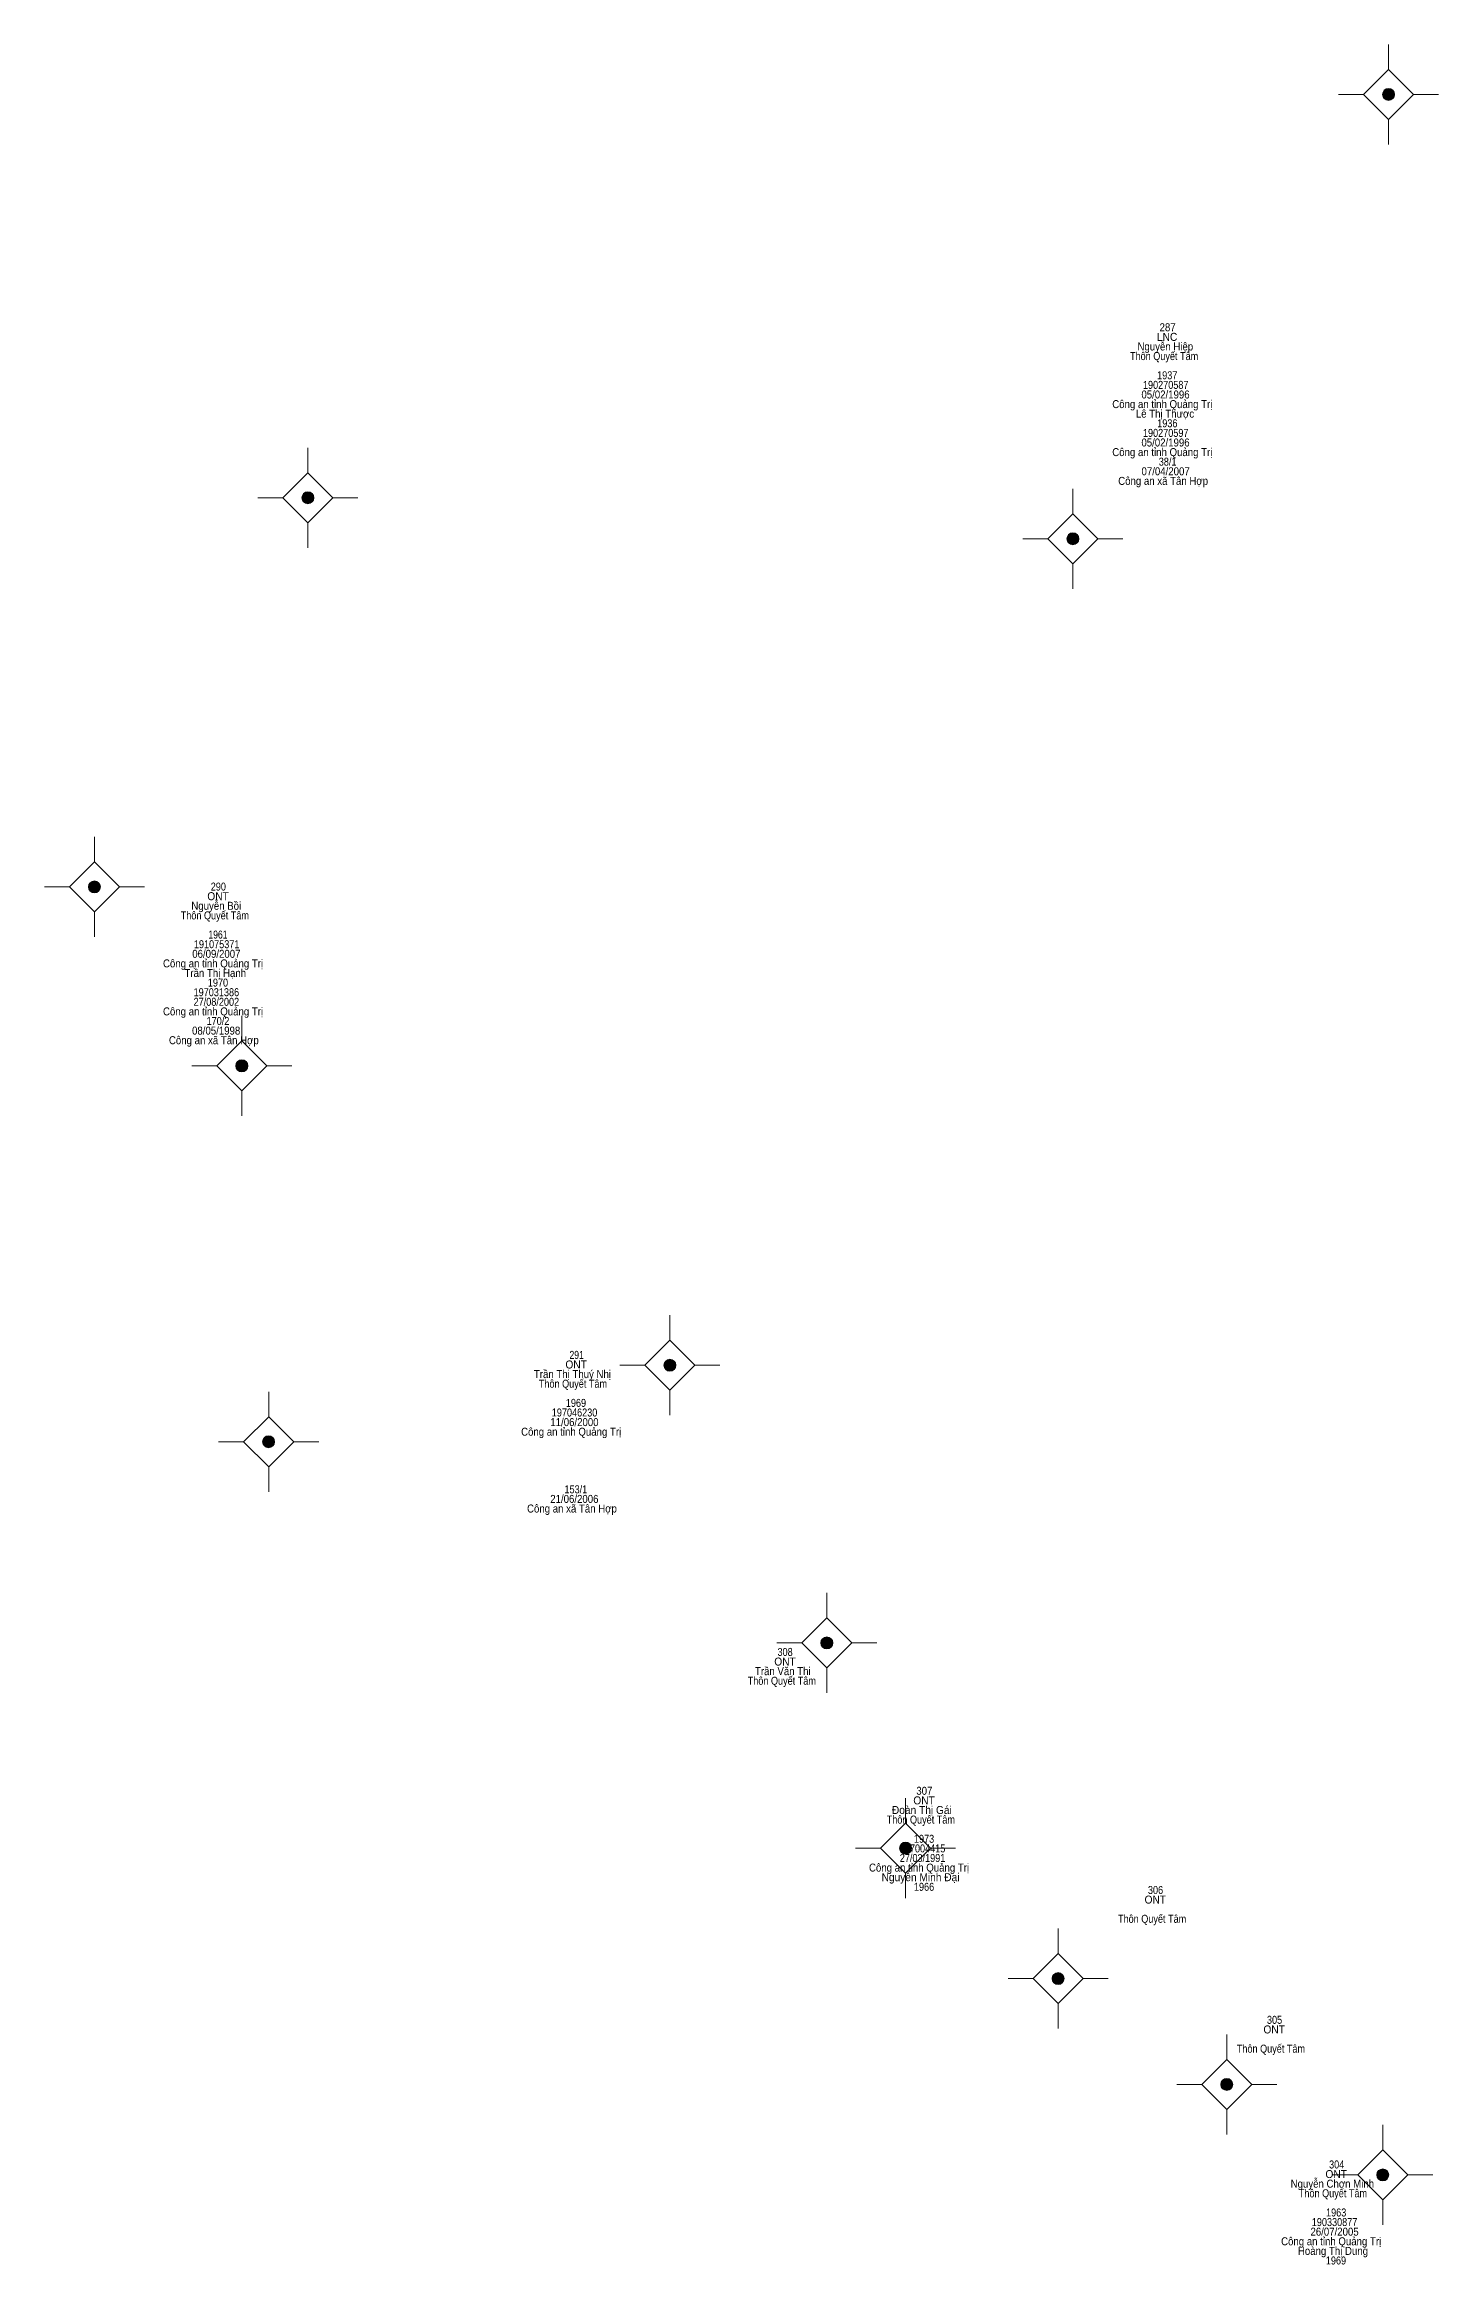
# Model space of a CAD drawing. Header units: metres. Extents: x 548452 to 551009, y 1840956 to 1844548.
# Drawn here: x 550939.7 to 551009.4, y 1840955.7 to 1841066.7 of the extents above; entities that cross this region are included whole.
import ezdxf
from ezdxf.enums import TextEntityAlignment as Align

# ---------------------------------------------------------------- set-up
doc = ezdxf.new("R2010")
doc.units = ezdxf.units.M
doc.header["$LTSCALE"] = 0.16
doc.layers.add('11', color=7, linetype='Continuous', lineweight=13)
doc.layers.add('15', color=7, linetype='Continuous')

msp = doc.modelspace()

# ---------------------------------------------------------------- hatches: boundary and pattern name
at = {"layer": '11'}
for points in [[(551007.1695, 1841064.22, 1), (551006.5695, 1841064.22, 1)], [(550953.1495, 1841044.06, 1), (550952.5495, 1841044.06, 1)], [(550991.3895, 1841042.01, 1), (550990.7895, 1841042.01, 1)], [(550942.4795, 1841024.6, 1), (550941.8795, 1841024.6, 1)], [(550949.8495, 1841015.66, 1), (550949.2495, 1841015.66, 1)], [(550971.2495, 1841000.69, 1), (550970.6495, 1841000.69, 1)], [(550951.1895, 1840996.87, 1), (550950.5895, 1840996.87, 1)], [(550979.0895, 1840986.81, 1), (550978.4895, 1840986.81, 1)], [(550983.0295, 1840976.55, 1), (550982.4295, 1840976.55, 1)], [(550990.6495, 1840970.03, 1), (550990.0495, 1840970.03, 1)], [(550999.0795, 1840964.74, 1), (550998.4795, 1840964.74, 1)], [(551006.8795, 1840960.22, 1), (551006.2795, 1840960.22, 1)]]:
    msp.add_hatch(color=256, dxfattribs=at).paths.add_polyline_path(points)

# ---------------------------------------------------------------- linework, layer by layer
for p, q in [((551006.87, 1841066.72), (551006.87, 1841065.47)), ((551005.62, 1841064.22), (551004.37, 1841064.22)), ((551009.37, 1841064.22), (551008.12, 1841064.22)), ((551006.87, 1841062.97), (551006.87, 1841061.72)), ((550952.85, 1841046.56), (550952.85, 1841045.31)), ((550951.6, 1841044.06), (550950.35, 1841044.06)), ((550955.35, 1841044.06), (550954.1, 1841044.06)), ((550991.09, 1841044.51), (550991.09, 1841043.26)), ((550952.85, 1841042.81), (550952.85, 1841041.56)), ((550989.84, 1841042.01), (550988.59, 1841042.01)), ((550993.59, 1841042.01), (550992.34, 1841042.01)), ((550991.09, 1841040.76), (550991.09, 1841039.51)), ((550942.18, 1841027.1), (550942.18, 1841025.85)), ((550940.93, 1841024.6), (550939.68, 1841024.6)), ((550944.68, 1841024.6), (550943.43, 1841024.6)), ((550942.18, 1841023.35), (550942.18, 1841022.1)), ((550949.55, 1841018.16), (550949.55, 1841016.91)), ((550948.3, 1841015.66), (550947.05, 1841015.66)), ((550952.05, 1841015.66), (550950.8, 1841015.66)), ((550949.55, 1841014.41), (550949.55, 1841013.16)), ((550970.95, 1841003.19), (550970.95, 1841001.94)), ((550969.7, 1841000.69), (550968.45, 1841000.69)), ((550973.45, 1841000.69), (550972.2, 1841000.69)), ((550950.89, 1840999.37), (550950.89, 1840998.12)), ((550970.95, 1840999.44), (550970.95, 1840998.19)), ((550949.64, 1840996.87), (550948.39, 1840996.87)), ((550953.39, 1840996.87), (550952.14, 1840996.87)), ((550950.89, 1840995.62), (550950.89, 1840994.37)), ((550978.79, 1840989.31), (550978.79, 1840988.06)), ((550977.54, 1840986.81), (550976.29, 1840986.81)), ((550981.29, 1840986.81), (550980.04, 1840986.81)), ((550978.79, 1840985.56), (550978.79, 1840984.31)), ((550982.73, 1840979.05), (550982.73, 1840977.8)), ((550981.48, 1840976.55), (550980.23, 1840976.55)), ((550985.23, 1840976.55), (550983.98, 1840976.55)), ((550982.73, 1840975.3), (550982.73, 1840974.05)), ((550990.35, 1840972.53), (550990.35, 1840971.28)), ((550989.1, 1840970.03), (550987.85, 1840970.03)), ((550992.85, 1840970.03), (550991.6, 1840970.03)), ((550990.35, 1840968.78), (550990.35, 1840967.53)), ((550998.78, 1840967.24), (550998.78, 1840965.99)), ((550997.53, 1840964.74), (550996.28, 1840964.74)), ((551001.28, 1840964.74), (551000.03, 1840964.74)), ((550998.78, 1840963.49), (550998.78, 1840962.24)), ((551006.58, 1840962.72), (551006.58, 1840961.47)), ((551005.33, 1840960.22), (551004.08, 1840960.22)), ((551009.08, 1840960.22), (551007.83, 1840960.22)), ((551006.58, 1840958.97), (551006.58, 1840957.72))]:
    msp.add_line(p, q, dxfattribs=at)
for points in [[(551006.87, 1841065.47), (551005.62, 1841064.22), (551006.87, 1841062.97), (551008.12, 1841064.22)], [(550952.85, 1841045.31), (550951.6, 1841044.06), (550952.85, 1841042.81), (550954.1, 1841044.06)], [(550991.09, 1841043.26), (550989.84, 1841042.01), (550991.09, 1841040.76), (550992.34, 1841042.01)], [(550942.18, 1841025.85), (550940.93, 1841024.6), (550942.18, 1841023.35), (550943.43, 1841024.6)], [(550949.55, 1841016.91), (550948.3, 1841015.66), (550949.55, 1841014.41), (550950.8, 1841015.66)], [(550970.95, 1841001.94), (550969.7, 1841000.69), (550970.95, 1840999.44), (550972.2, 1841000.69)], [(550950.89, 1840998.12), (550949.64, 1840996.87), (550950.89, 1840995.62), (550952.14, 1840996.87)], [(550978.79, 1840988.06), (550977.54, 1840986.81), (550978.79, 1840985.56), (550980.04, 1840986.81)], [(550982.73, 1840977.8), (550981.48, 1840976.55), (550982.73, 1840975.3), (550983.98, 1840976.55)], [(550990.35, 1840971.28), (550989.1, 1840970.03), (550990.35, 1840968.78), (550991.6, 1840970.03)], [(550998.78, 1840965.99), (550997.53, 1840964.74), (550998.78, 1840963.49), (551000.03, 1840964.74)], [(551006.58, 1840961.47), (551005.33, 1840960.22), (551006.58, 1840958.97), (551007.83, 1840960.22)]]:
    msp.add_lwpolyline(points, close=True, dxfattribs=at)
for centre in [(551006.8695, 1841064.22), (550952.8495, 1841044.06), (550991.0895, 1841042.01), (550942.1795, 1841024.6), (550949.5495, 1841015.66), (550970.9495, 1841000.69), (550950.8895, 1840996.87), (550978.7895, 1840986.81), (550982.7295, 1840976.55), (550990.3495, 1840970.03), (550998.7795, 1840964.74), (551006.5795, 1840960.22)]:
    msp.add_circle(centre, 0.3, dxfattribs=at)

# ---------------------------------------------------------------- texts
at = {"layer": '15'}
for s, width, p in [('287', 0.9, (550995.825, 1841052.38)), ('Nguyễn Hiệp', 0.9, (550995.71, 1841051.42)), ('LNC', 0.95, (550995.8, 1841051.9)), ('Thôn Quyết Tâm', 0.85, (550995.65, 1841050.94)), ('05/02/1996', 0.9, (550995.72, 1841049.02)), ('190270587', 0.85, (550995.73, 1841049.5)), ('1937', 0.85, (550995.805, 1841049.98)), ('Công an tỉnh Quảng Trị', 0.9, (550995.56, 1841048.54)), ('Lê Thị Thược', 0.9, (550995.695, 1841048.06)), ('190270597', 0.85, (550995.73, 1841047.1)), ('1936', 0.85, (550995.81, 1841047.58)), ('Công an tỉnh Quảng Trị', 0.9, (550995.56, 1841046.14)), ('05/02/1996', 0.9, (550995.72, 1841046.62)), ('38/1', 0.85, (550995.825, 1841045.66)), ('Công an xã Tân Hợp', 0.9, (550995.6, 1841044.7)), ('07/04/2007', 0.9, (550995.725, 1841045.18)), ('Nguyễn Bồi', 0.9, (550948.27, 1841023.46)), ('ONT', 0.95, (550948.36, 1841023.94)), ('290', 0.85, (550948.375, 1841024.42)), ('Thôn Quyết Tâm', 0.85, (550948.2, 1841022.98)), ('191075371', 0.85, (550948.29, 1841021.54)), ('1961', 0.8, (550948.355, 1841022.02)), ('Công an tỉnh Quảng Trị', 0.9, (550948.11, 1841020.58)), ('Trần Thị Hạnh', 0.9, (550948.22, 1841020.1)), ('06/09/2007', 0.9, (550948.275, 1841021.06)), ('197031386', 0.85, (550948.275, 1841019.14)), ('1970', 0.85, (550948.355, 1841019.62)), ('Công an tỉnh Quảng Trị', 0.9, (550948.11, 1841018.18)), ('27/08/2002', 0.85, (550948.275, 1841018.66)), ('Công an xã Tân Hợp', 0.9, (550948.15, 1841016.74)), ('08/05/1998', 0.9, (550948.265, 1841017.22)), ('170/2', 0.85, (550948.355, 1841017.7)), ('Trần Thị Thuý Nhị', 0.9, (550966.075, 1841000.05)), ('ONT', 0.95, (550966.26, 1841000.53)), ('291', 0.8, (550966.285, 1841001.01)), ('Thôn Quyết Tâm', 0.85, (550966.1, 1840999.57)), ('197046230', 0.85, (550966.18, 1840998.13)), ('1969', 0.85, (550966.25, 1840998.61)), ('Công an tỉnh Quảng Trị', 0.9, (550966.01, 1840997.17)), ('11/06/2000', 0.9, (550966.175, 1840997.65)), ('21/06/2006', 0.9, (550966.17, 1840993.81)), ('153/1', 0.85, (550966.245, 1840994.29)), ('Công an xã Tân Hợp', 0.9, (550966.05, 1840993.33)), ('ONT', 0.95, (550976.7, 1840985.68)), ('308', 0.85, (550976.705, 1840986.16)), ('Thôn Quyết Tâm', 0.85, (550976.54, 1840984.72)), ('Trần Văn Thi', 0.9, (550976.59, 1840985.2)), ('307', 0.9, (550983.665, 1840979.22)), ('Đoàn Thị Gái', 0.95, (550983.54, 1840978.26)), ('ONT', 0.95, (550983.65, 1840978.74)), ('Thôn Quyết Tâm', 0.85, (550983.49, 1840977.78)), ('1973', 0.85, (550983.65, 1840976.82)), ('27/03/1991', 0.85, (550983.575, 1840975.86)), ('197004415', 0.85, (550983.575, 1840976.34)), ('Công an tỉnh Quảng Trị', 0.9, (550983.4, 1840975.38)), ('Nguyễn Minh Đại', 0.95, (550983.475, 1840974.9)), ('1966', 0.85, (550983.65, 1840974.42)), ('ONT', 0.95, (550995.21, 1840973.78)), ('306', 0.85, (550995.22, 1840974.26)), ('Thôn Quyết Tâm', 0.85, (550995.05, 1840972.82)), ('ONT', 0.95, (551001.15, 1840967.29)), ('305', 0.85, (551001.17, 1840967.77)), ('Thôn Quyết Tâm', 0.85, (551000.99, 1840966.33)), ('304', 0.85, (551004.275, 1840960.54)), ('Nguyễn Chơn Minh', 0.9, (551004.06, 1840959.58)), ('Thôn Quyết Tâm', 0.85, (551004.09, 1840959.1)), ('ONT', 0.95, (551004.25, 1840960.06)), ('1963', 0.85, (551004.25, 1840958.14)), ('26/07/2005', 0.9, (551004.17, 1840957.18)), ('190330877', 0.85, (551004.17, 1840957.66)), ('Công an tỉnh Quảng Trị', 0.9, (551004, 1840956.7)), ('Hoàng Thị Dung', 0.9, (551004.09, 1840956.22)), ('1969', 0.85, (551004.24, 1840955.74))]:
    msp.add_text(s, height=0.4, dxfattribs=dict(at, width=width)).set_placement(p, align=Align.CENTER)

doc.saveas('drawing.dxf')
